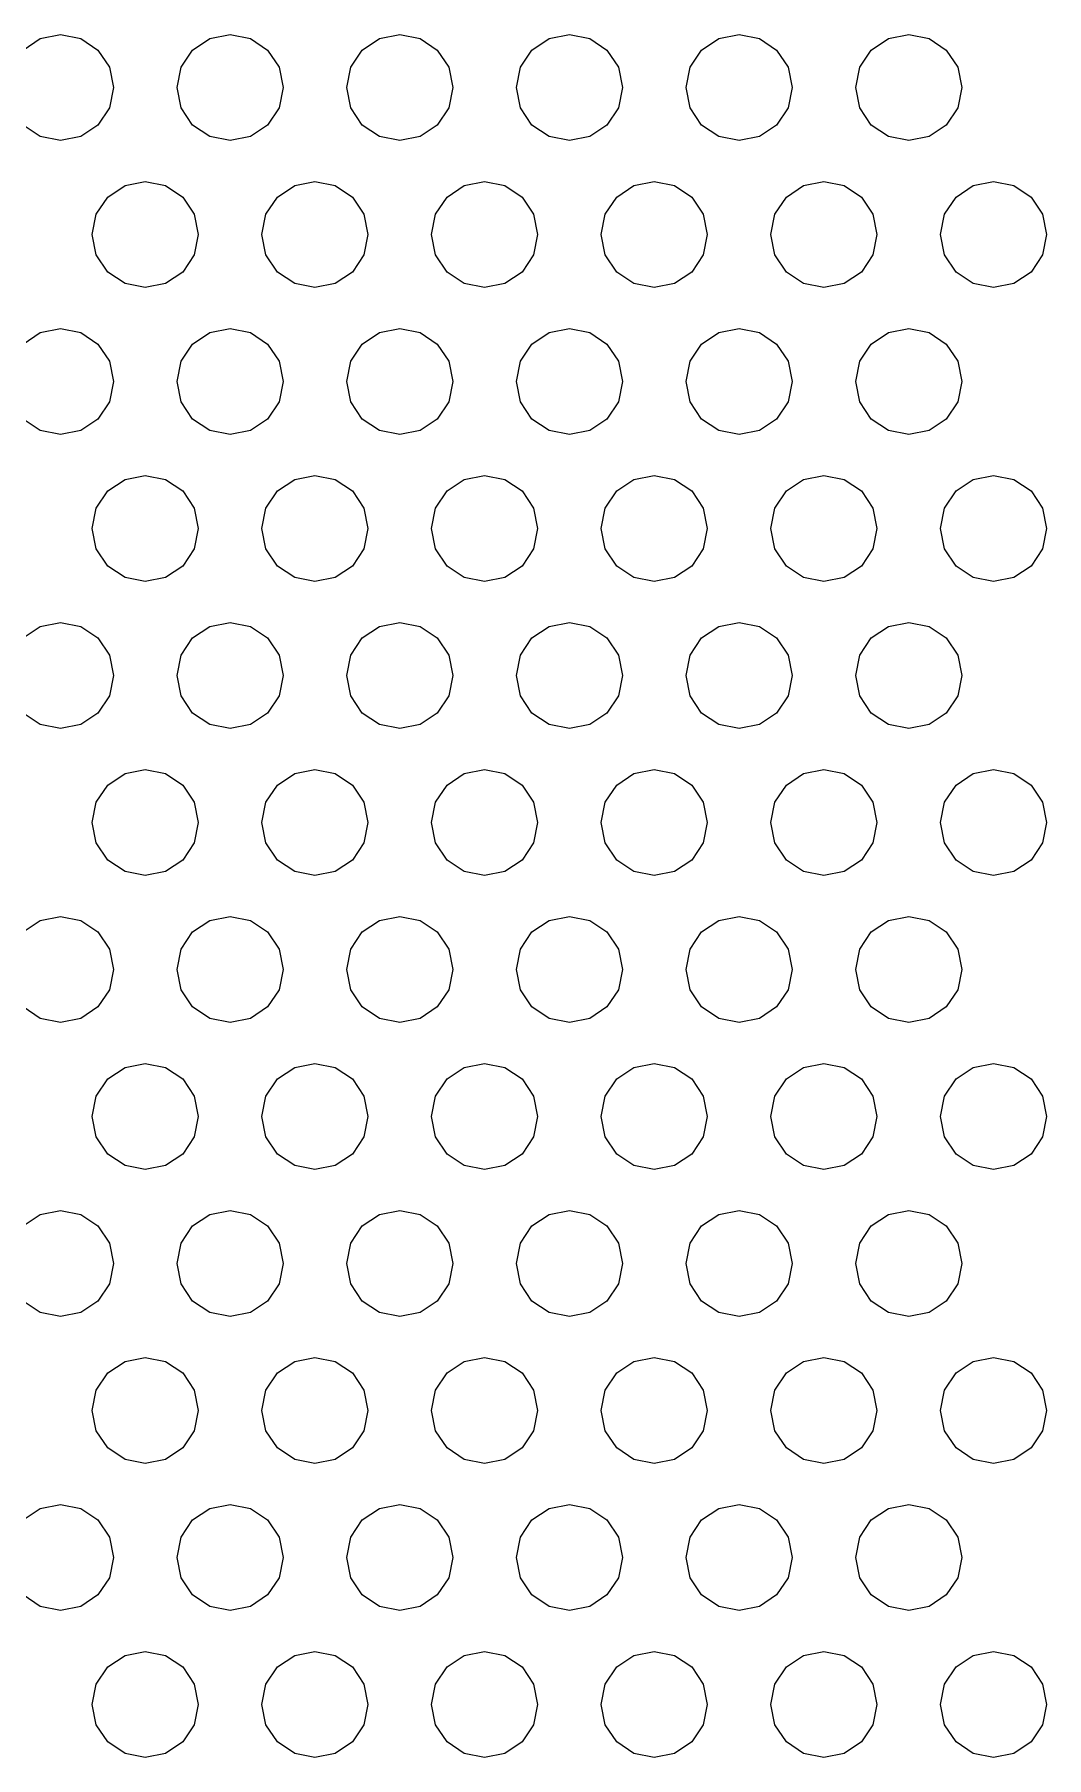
# Model space of a CAD drawing. Header units: metres. Extents: x 0 to 569, y 6 to 314.
# Drawn here: x 145.3 to 193, y 154.3 to 235.5 of the extents above; entities that cross this region are included whole.
import ezdxf

# ---------------------------------------------------------------- set-up
doc = ezdxf.new("R2010")
doc.units = ezdxf.units.M

msp = doc.modelspace()

# ---------------------------------------------------------------- linework, layer by layer
for p, q in [((144.732, 234.757), (145.543, 235.299)), ((145.543, 235.299), (146.5, 235.49)), ((146.5, 235.49), (147.457, 235.299)), ((147.457, 235.299), (148.268, 234.757)), ((148.268, 234.757), (148.81, 233.946)), ((152.19, 233.946), (152.732, 234.757)), ((152.732, 234.757), (153.543, 235.299)), ((153.543, 235.299), (154.5, 235.49)), ((154.5, 235.49), (155.457, 235.299)), ((155.457, 235.299), (156.268, 234.757)), ((156.268, 234.757), (156.81, 233.946)), ((160.19, 233.946), (160.732, 234.757)), ((160.732, 234.757), (161.543, 235.299)), ((161.543, 235.299), (162.5, 235.49)), ((162.5, 235.49), (163.457, 235.299)), ((163.457, 235.299), (164.268, 234.757)), ((164.268, 234.757), (164.81, 233.946)), ((168.19, 233.946), (168.732, 234.757)), ((168.732, 234.757), (169.543, 235.299)), ((169.543, 235.299), (170.5, 235.49)), ((170.5, 235.49), (171.457, 235.299)), ((171.457, 235.299), (172.268, 234.757)), ((172.268, 234.757), (172.81, 233.946)), ((176.19, 233.946), (176.732, 234.757)), ((176.732, 234.757), (177.543, 235.299)), ((177.543, 235.299), (178.5, 235.49)), ((178.5, 235.49), (179.457, 235.299)), ((179.457, 235.299), (180.268, 234.757)), ((180.268, 234.757), (180.81, 233.946)), ((184.19, 233.946), (184.732, 234.757)), ((184.732, 234.757), (185.543, 235.299)), ((185.543, 235.299), (186.5, 235.49)), ((186.5, 235.49), (187.457, 235.299)), ((187.457, 235.299), (188.268, 234.757)), ((188.268, 234.757), (188.81, 233.946)), ((148.81, 233.946), (149, 232.99)), ((152, 232.99), (152.19, 233.946)), ((156.81, 233.946), (157, 232.99)), ((160, 232.99), (160.19, 233.946)), ((164.81, 233.946), (165, 232.99)), ((168, 232.99), (168.19, 233.946)), ((172.81, 233.946), (173, 232.99)), ((176, 232.99), (176.19, 233.946)), ((180.81, 233.946), (181, 232.99)), ((184, 232.99), (184.19, 233.946)), ((188.81, 233.946), (189, 232.99)), ((149, 232.99), (148.81, 232.033)), ((152.19, 232.033), (152, 232.99)), ((157, 232.99), (156.81, 232.033)), ((160.19, 232.033), (160, 232.99)), ((165, 232.99), (164.81, 232.033)), ((168.19, 232.033), (168, 232.99)), ((173, 232.99), (172.81, 232.033)), ((176.19, 232.033), (176, 232.99)), ((181, 232.99), (180.81, 232.033)), ((184.19, 232.033), (184, 232.99)), ((189, 232.99), (188.81, 232.033)), ((148.81, 232.033), (148.268, 231.222)), ((152.732, 231.222), (152.19, 232.033)), ((156.81, 232.033), (156.268, 231.222)), ((160.732, 231.222), (160.19, 232.033)), ((164.81, 232.033), (164.268, 231.222)), ((168.732, 231.222), (168.19, 232.033)), ((172.81, 232.033), (172.268, 231.222)), ((176.732, 231.222), (176.19, 232.033)), ((180.81, 232.033), (180.268, 231.222)), ((184.732, 231.222), (184.19, 232.033)), ((188.81, 232.033), (188.268, 231.222)), ((145.543, 230.68), (144.732, 231.222)), ((146.5, 230.49), (145.543, 230.68)), ((147.457, 230.68), (146.5, 230.49)), ((148.268, 231.222), (147.457, 230.68)), ((153.543, 230.68), (152.732, 231.222)), ((154.5, 230.49), (153.543, 230.68)), ((155.457, 230.68), (154.5, 230.49)), ((156.268, 231.222), (155.457, 230.68)), ((161.543, 230.68), (160.732, 231.222)), ((162.5, 230.49), (161.543, 230.68)), ((163.457, 230.68), (162.5, 230.49)), ((164.268, 231.222), (163.457, 230.68)), ((169.543, 230.68), (168.732, 231.222)), ((170.5, 230.49), (169.543, 230.68)), ((171.457, 230.68), (170.5, 230.49)), ((172.268, 231.222), (171.457, 230.68)), ((177.543, 230.68), (176.732, 231.222)), ((178.5, 230.49), (177.543, 230.68)), ((179.457, 230.68), (178.5, 230.49)), ((180.268, 231.222), (179.457, 230.68)), ((185.543, 230.68), (184.732, 231.222)), ((186.5, 230.49), (185.543, 230.68)), ((187.457, 230.68), (186.5, 230.49)), ((188.268, 231.222), (187.457, 230.68)), ((148.732, 227.829), (149.543, 228.371)), ((149.543, 228.371), (150.5, 228.561)), ((150.5, 228.561), (151.457, 228.371)), ((151.457, 228.371), (152.268, 227.829)), ((156.732, 227.829), (157.543, 228.371)), ((157.543, 228.371), (158.5, 228.561)), ((158.5, 228.561), (159.457, 228.371)), ((159.457, 228.371), (160.268, 227.829)), ((164.732, 227.829), (165.543, 228.371)), ((165.543, 228.371), (166.5, 228.561)), ((166.5, 228.561), (167.457, 228.371)), ((167.457, 228.371), (168.268, 227.829)), ((172.732, 227.829), (173.543, 228.371)), ((173.543, 228.371), (174.5, 228.561)), ((174.5, 228.561), (175.457, 228.371)), ((175.457, 228.371), (176.268, 227.829)), ((180.732, 227.829), (181.543, 228.371)), ((181.543, 228.371), (182.5, 228.561)), ((182.5, 228.561), (183.457, 228.371)), ((183.457, 228.371), (184.268, 227.829)), ((188.732, 227.829), (189.543, 228.371)), ((189.543, 228.371), (190.5, 228.561)), ((190.5, 228.561), (191.457, 228.371)), ((191.457, 228.371), (192.268, 227.829)), ((148.19, 227.018), (148.732, 227.829)), ((152.268, 227.829), (152.81, 227.018)), ((156.19, 227.018), (156.732, 227.829)), ((160.268, 227.829), (160.81, 227.018)), ((164.19, 227.018), (164.732, 227.829)), ((168.268, 227.829), (168.81, 227.018)), ((172.19, 227.018), (172.732, 227.829)), ((176.268, 227.829), (176.81, 227.018)), ((180.19, 227.018), (180.732, 227.829)), ((184.268, 227.829), (184.81, 227.018)), ((188.19, 227.018), (188.732, 227.829)), ((192.268, 227.829), (192.81, 227.018)), ((148, 226.061), (148.19, 227.018)), ((152.81, 227.018), (153, 226.061)), ((156, 226.061), (156.19, 227.018)), ((160.81, 227.018), (161, 226.061)), ((164, 226.061), (164.19, 227.018)), ((168.81, 227.018), (169, 226.061)), ((172, 226.061), (172.19, 227.018)), ((176.81, 227.018), (177, 226.061)), ((180, 226.061), (180.19, 227.018)), ((184.81, 227.018), (185, 226.061)), ((188, 226.061), (188.19, 227.018)), ((192.81, 227.018), (193, 226.061)), ((148.19, 225.105), (148, 226.061)), ((153, 226.061), (152.81, 225.105)), ((156.19, 225.105), (156, 226.061)), ((161, 226.061), (160.81, 225.105)), ((164.19, 225.105), (164, 226.061)), ((169, 226.061), (168.81, 225.105)), ((172.19, 225.105), (172, 226.061)), ((177, 226.061), (176.81, 225.105)), ((180.19, 225.105), (180, 226.061)), ((185, 226.061), (184.81, 225.105)), ((188.19, 225.105), (188, 226.061)), ((193, 226.061), (192.81, 225.105)), ((148.732, 224.294), (148.19, 225.105)), ((152.81, 225.105), (152.268, 224.294)), ((156.732, 224.294), (156.19, 225.105)), ((160.81, 225.105), (160.268, 224.294)), ((164.732, 224.294), (164.19, 225.105)), ((168.81, 225.105), (168.268, 224.294)), ((172.732, 224.294), (172.19, 225.105)), ((176.81, 225.105), (176.268, 224.294)), ((180.732, 224.294), (180.19, 225.105)), ((184.81, 225.105), (184.268, 224.294)), ((188.732, 224.294), (188.19, 225.105)), ((192.81, 225.105), (192.268, 224.294)), ((149.543, 223.752), (148.732, 224.294)), ((152.268, 224.294), (151.457, 223.752)), ((157.543, 223.752), (156.732, 224.294)), ((160.268, 224.294), (159.457, 223.752)), ((165.543, 223.752), (164.732, 224.294)), ((168.268, 224.294), (167.457, 223.752)), ((173.543, 223.752), (172.732, 224.294)), ((176.268, 224.294), (175.457, 223.752)), ((181.543, 223.752), (180.732, 224.294)), ((184.268, 224.294), (183.457, 223.752)), ((189.543, 223.752), (188.732, 224.294)), ((192.268, 224.294), (191.457, 223.752)), ((150.5, 223.561), (149.543, 223.752)), ((151.457, 223.752), (150.5, 223.561)), ((158.5, 223.561), (157.543, 223.752)), ((159.457, 223.752), (158.5, 223.561)), ((166.5, 223.561), (165.543, 223.752)), ((167.457, 223.752), (166.5, 223.561)), ((174.5, 223.561), (173.543, 223.752)), ((175.457, 223.752), (174.5, 223.561)), ((182.5, 223.561), (181.543, 223.752)), ((183.457, 223.752), (182.5, 223.561)), ((190.5, 223.561), (189.543, 223.752)), ((191.457, 223.752), (190.5, 223.561)), ((144.732, 220.901), (145.543, 221.443)), ((145.543, 221.443), (146.5, 221.633)), ((146.5, 221.633), (147.457, 221.443)), ((147.457, 221.443), (148.268, 220.901)), ((148.268, 220.901), (148.81, 220.09)), ((152.19, 220.09), (152.732, 220.901)), ((152.732, 220.901), (153.543, 221.443)), ((153.543, 221.443), (154.5, 221.633)), ((154.5, 221.633), (155.457, 221.443)), ((155.457, 221.443), (156.268, 220.901)), ((156.268, 220.901), (156.81, 220.09)), ((160.19, 220.09), (160.732, 220.901)), ((160.732, 220.901), (161.543, 221.443)), ((161.543, 221.443), (162.5, 221.633)), ((162.5, 221.633), (163.457, 221.443)), ((163.457, 221.443), (164.268, 220.901)), ((164.268, 220.901), (164.81, 220.09)), ((168.19, 220.09), (168.732, 220.901)), ((168.732, 220.901), (169.543, 221.443)), ((169.543, 221.443), (170.5, 221.633)), ((170.5, 221.633), (171.457, 221.443)), ((171.457, 221.443), (172.268, 220.901)), ((172.268, 220.901), (172.81, 220.09)), ((176.19, 220.09), (176.732, 220.901)), ((176.732, 220.901), (177.543, 221.443)), ((177.543, 221.443), (178.5, 221.633)), ((178.5, 221.633), (179.457, 221.443)), ((179.457, 221.443), (180.268, 220.901)), ((180.268, 220.901), (180.81, 220.09)), ((184.19, 220.09), (184.732, 220.901)), ((184.732, 220.901), (185.543, 221.443)), ((185.543, 221.443), (186.5, 221.633)), ((186.5, 221.633), (187.457, 221.443)), ((187.457, 221.443), (188.268, 220.901)), ((188.268, 220.901), (188.81, 220.09)), ((148.81, 220.09), (149, 219.133)), ((152, 219.133), (152.19, 220.09)), ((156.81, 220.09), (157, 219.133)), ((160, 219.133), (160.19, 220.09)), ((164.81, 220.09), (165, 219.133)), ((168, 219.133), (168.19, 220.09)), ((172.81, 220.09), (173, 219.133)), ((176, 219.133), (176.19, 220.09)), ((180.81, 220.09), (181, 219.133)), ((184, 219.133), (184.19, 220.09)), ((188.81, 220.09), (189, 219.133)), ((149, 219.133), (148.81, 218.177)), ((152.19, 218.177), (152, 219.133)), ((157, 219.133), (156.81, 218.177)), ((160.19, 218.177), (160, 219.133)), ((165, 219.133), (164.81, 218.177)), ((168.19, 218.177), (168, 219.133)), ((173, 219.133), (172.81, 218.177)), ((176.19, 218.177), (176, 219.133)), ((181, 219.133), (180.81, 218.177)), ((184.19, 218.177), (184, 219.133)), ((189, 219.133), (188.81, 218.177)), ((148.81, 218.177), (148.268, 217.366)), ((152.732, 217.366), (152.19, 218.177)), ((156.81, 218.177), (156.268, 217.366)), ((160.732, 217.366), (160.19, 218.177)), ((164.81, 218.177), (164.268, 217.366)), ((168.732, 217.366), (168.19, 218.177)), ((172.81, 218.177), (172.268, 217.366)), ((176.732, 217.366), (176.19, 218.177)), ((180.81, 218.177), (180.268, 217.366)), ((184.732, 217.366), (184.19, 218.177)), ((188.81, 218.177), (188.268, 217.366)), ((145.543, 216.824), (144.732, 217.366)), ((148.268, 217.366), (147.457, 216.824)), ((153.543, 216.824), (152.732, 217.366)), ((156.268, 217.366), (155.457, 216.824)), ((161.543, 216.824), (160.732, 217.366)), ((164.268, 217.366), (163.457, 216.824)), ((169.543, 216.824), (168.732, 217.366)), ((172.268, 217.366), (171.457, 216.824)), ((177.543, 216.824), (176.732, 217.366)), ((180.268, 217.366), (179.457, 216.824)), ((185.543, 216.824), (184.732, 217.366)), ((188.268, 217.366), (187.457, 216.824)), ((146.5, 216.633), (145.543, 216.824)), ((147.457, 216.824), (146.5, 216.633)), ((154.5, 216.633), (153.543, 216.824)), ((155.457, 216.824), (154.5, 216.633)), ((162.5, 216.633), (161.543, 216.824)), ((163.457, 216.824), (162.5, 216.633)), ((170.5, 216.633), (169.543, 216.824)), ((171.457, 216.824), (170.5, 216.633)), ((178.5, 216.633), (177.543, 216.824)), ((179.457, 216.824), (178.5, 216.633)), ((186.5, 216.633), (185.543, 216.824)), ((187.457, 216.824), (186.5, 216.633)), ((148.732, 213.973), (149.543, 214.515)), ((149.543, 214.515), (150.5, 214.705)), ((150.5, 214.705), (151.457, 214.515)), ((151.457, 214.515), (152.268, 213.973)), ((156.732, 213.973), (157.543, 214.515)), ((157.543, 214.515), (158.5, 214.705)), ((158.5, 214.705), (159.457, 214.515)), ((159.457, 214.515), (160.268, 213.973)), ((164.732, 213.973), (165.543, 214.515)), ((165.543, 214.515), (166.5, 214.705)), ((166.5, 214.705), (167.457, 214.515)), ((167.457, 214.515), (168.268, 213.973)), ((172.732, 213.973), (173.543, 214.515)), ((173.543, 214.515), (174.5, 214.705)), ((174.5, 214.705), (175.457, 214.515)), ((175.457, 214.515), (176.268, 213.973)), ((180.732, 213.973), (181.543, 214.515)), ((181.543, 214.515), (182.5, 214.705)), ((182.5, 214.705), (183.457, 214.515)), ((183.457, 214.515), (184.268, 213.973)), ((188.732, 213.973), (189.543, 214.515)), ((189.543, 214.515), (190.5, 214.705)), ((190.5, 214.705), (191.457, 214.515)), ((191.457, 214.515), (192.268, 213.973)), ((148.19, 213.162), (148.732, 213.973)), ((152.268, 213.973), (152.81, 213.162)), ((156.19, 213.162), (156.732, 213.973)), ((160.268, 213.973), (160.81, 213.162)), ((164.19, 213.162), (164.732, 213.973)), ((168.268, 213.973), (168.81, 213.162)), ((172.19, 213.162), (172.732, 213.973)), ((176.268, 213.973), (176.81, 213.162)), ((180.19, 213.162), (180.732, 213.973)), ((184.268, 213.973), (184.81, 213.162)), ((188.19, 213.162), (188.732, 213.973)), ((192.268, 213.973), (192.81, 213.162)), ((148, 212.205), (148.19, 213.162)), ((152.81, 213.162), (153, 212.205)), ((156, 212.205), (156.19, 213.162)), ((160.81, 213.162), (161, 212.205)), ((164, 212.205), (164.19, 213.162)), ((168.81, 213.162), (169, 212.205)), ((172, 212.205), (172.19, 213.162)), ((176.81, 213.162), (177, 212.205)), ((180, 212.205), (180.19, 213.162)), ((184.81, 213.162), (185, 212.205)), ((188, 212.205), (188.19, 213.162)), ((192.81, 213.162), (193, 212.205)), ((148.19, 211.248), (148, 212.205)), ((153, 212.205), (152.81, 211.248)), ((156.19, 211.248), (156, 212.205)), ((161, 212.205), (160.81, 211.248)), ((164.19, 211.248), (164, 212.205)), ((169, 212.205), (168.81, 211.248)), ((172.19, 211.248), (172, 212.205)), ((177, 212.205), (176.81, 211.248)), ((180.19, 211.248), (180, 212.205)), ((185, 212.205), (184.81, 211.248)), ((188.19, 211.248), (188, 212.205)), ((193, 212.205), (192.81, 211.248)), ((148.732, 210.437), (148.19, 211.248)), ((152.81, 211.248), (152.268, 210.437)), ((156.732, 210.437), (156.19, 211.248)), ((160.81, 211.248), (160.268, 210.437)), ((164.732, 210.437), (164.19, 211.248)), ((168.81, 211.248), (168.268, 210.437)), ((172.732, 210.437), (172.19, 211.248)), ((176.81, 211.248), (176.268, 210.437)), ((180.732, 210.437), (180.19, 211.248)), ((184.81, 211.248), (184.268, 210.437)), ((188.732, 210.437), (188.19, 211.248)), ((192.81, 211.248), (192.268, 210.437)), ((149.543, 209.895), (148.732, 210.437)), ((152.268, 210.437), (151.457, 209.895)), ((157.543, 209.895), (156.732, 210.437)), ((160.268, 210.437), (159.457, 209.895)), ((165.543, 209.895), (164.732, 210.437)), ((168.268, 210.437), (167.457, 209.895)), ((173.543, 209.895), (172.732, 210.437)), ((176.268, 210.437), (175.457, 209.895)), ((181.543, 209.895), (180.732, 210.437)), ((184.268, 210.437), (183.457, 209.895)), ((189.543, 209.895), (188.732, 210.437)), ((192.268, 210.437), (191.457, 209.895)), ((150.5, 209.705), (149.543, 209.895)), ((151.457, 209.895), (150.5, 209.705)), ((158.5, 209.705), (157.543, 209.895)), ((159.457, 209.895), (158.5, 209.705)), ((166.5, 209.705), (165.543, 209.895)), ((167.457, 209.895), (166.5, 209.705)), ((174.5, 209.705), (173.543, 209.895)), ((175.457, 209.895), (174.5, 209.705)), ((182.5, 209.705), (181.543, 209.895)), ((183.457, 209.895), (182.5, 209.705)), ((190.5, 209.705), (189.543, 209.895)), ((191.457, 209.895), (190.5, 209.705)), ((144.732, 207.045), (145.543, 207.587)), ((145.543, 207.587), (146.5, 207.777)), ((146.5, 207.777), (147.457, 207.587)), ((147.457, 207.587), (148.268, 207.045)), ((152.732, 207.045), (153.543, 207.587)), ((153.543, 207.587), (154.5, 207.777)), ((154.5, 207.777), (155.457, 207.587)), ((155.457, 207.587), (156.268, 207.045)), ((160.732, 207.045), (161.543, 207.587)), ((161.543, 207.587), (162.5, 207.777)), ((162.5, 207.777), (163.457, 207.587)), ((163.457, 207.587), (164.268, 207.045)), ((168.732, 207.045), (169.543, 207.587)), ((169.543, 207.587), (170.5, 207.777)), ((170.5, 207.777), (171.457, 207.587)), ((171.457, 207.587), (172.268, 207.045)), ((176.732, 207.045), (177.543, 207.587)), ((177.543, 207.587), (178.5, 207.777)), ((178.5, 207.777), (179.457, 207.587)), ((179.457, 207.587), (180.268, 207.045)), ((184.732, 207.045), (185.543, 207.587)), ((185.543, 207.587), (186.5, 207.777)), ((186.5, 207.777), (187.457, 207.587)), ((187.457, 207.587), (188.268, 207.045)), ((148.268, 207.045), (148.81, 206.234)), ((152.19, 206.234), (152.732, 207.045)), ((156.268, 207.045), (156.81, 206.234)), ((160.19, 206.234), (160.732, 207.045)), ((164.268, 207.045), (164.81, 206.234)), ((168.19, 206.234), (168.732, 207.045)), ((172.268, 207.045), (172.81, 206.234)), ((176.19, 206.234), (176.732, 207.045)), ((180.268, 207.045), (180.81, 206.234)), ((184.19, 206.234), (184.732, 207.045)), ((188.268, 207.045), (188.81, 206.234)), ((148.81, 206.234), (149, 205.277)), ((152, 205.277), (152.19, 206.234)), ((156.81, 206.234), (157, 205.277)), ((160, 205.277), (160.19, 206.234)), ((164.81, 206.234), (165, 205.277)), ((168, 205.277), (168.19, 206.234)), ((172.81, 206.234), (173, 205.277)), ((176, 205.277), (176.19, 206.234)), ((180.81, 206.234), (181, 205.277)), ((184, 205.277), (184.19, 206.234)), ((188.81, 206.234), (189, 205.277)), ((149, 205.277), (148.81, 204.32)), ((152.19, 204.32), (152, 205.277)), ((157, 205.277), (156.81, 204.32)), ((160.19, 204.32), (160, 205.277)), ((165, 205.277), (164.81, 204.32)), ((168.19, 204.32), (168, 205.277)), ((173, 205.277), (172.81, 204.32)), ((176.19, 204.32), (176, 205.277)), ((181, 205.277), (180.81, 204.32)), ((184.19, 204.32), (184, 205.277)), ((189, 205.277), (188.81, 204.32)), ((148.81, 204.32), (148.268, 203.509)), ((152.732, 203.509), (152.19, 204.32)), ((156.81, 204.32), (156.268, 203.509)), ((160.732, 203.509), (160.19, 204.32)), ((164.81, 204.32), (164.268, 203.509)), ((168.732, 203.509), (168.19, 204.32)), ((172.81, 204.32), (172.268, 203.509)), ((176.732, 203.509), (176.19, 204.32)), ((180.81, 204.32), (180.268, 203.509)), ((184.732, 203.509), (184.19, 204.32)), ((188.81, 204.32), (188.268, 203.509)), ((145.543, 202.967), (144.732, 203.509)), ((148.268, 203.509), (147.457, 202.967)), ((153.543, 202.967), (152.732, 203.509)), ((156.268, 203.509), (155.457, 202.967)), ((161.543, 202.967), (160.732, 203.509)), ((164.268, 203.509), (163.457, 202.967)), ((169.543, 202.967), (168.732, 203.509)), ((172.268, 203.509), (171.457, 202.967)), ((177.543, 202.967), (176.732, 203.509)), ((180.268, 203.509), (179.457, 202.967)), ((185.543, 202.967), (184.732, 203.509)), ((188.268, 203.509), (187.457, 202.967)), ((146.5, 202.777), (145.543, 202.967)), ((147.457, 202.967), (146.5, 202.777)), ((154.5, 202.777), (153.543, 202.967)), ((155.457, 202.967), (154.5, 202.777)), ((162.5, 202.777), (161.543, 202.967)), ((163.457, 202.967), (162.5, 202.777)), ((170.5, 202.777), (169.543, 202.967)), ((171.457, 202.967), (170.5, 202.777)), ((178.5, 202.777), (177.543, 202.967)), ((179.457, 202.967), (178.5, 202.777)), ((186.5, 202.777), (185.543, 202.967)), ((187.457, 202.967), (186.5, 202.777)), ((148.732, 200.116), (149.543, 200.658)), ((149.543, 200.658), (150.5, 200.849)), ((150.5, 200.849), (151.457, 200.658)), ((151.457, 200.658), (152.268, 200.116)), ((156.732, 200.116), (157.543, 200.658)), ((157.543, 200.658), (158.5, 200.849)), ((158.5, 200.849), (159.457, 200.658)), ((159.457, 200.658), (160.268, 200.116)), ((164.732, 200.116), (165.543, 200.658)), ((165.543, 200.658), (166.5, 200.849)), ((166.5, 200.849), (167.457, 200.658)), ((167.457, 200.658), (168.268, 200.116)), ((172.732, 200.116), (173.543, 200.658)), ((173.543, 200.658), (174.5, 200.849)), ((174.5, 200.849), (175.457, 200.658)), ((175.457, 200.658), (176.268, 200.116)), ((180.732, 200.116), (181.543, 200.658)), ((181.543, 200.658), (182.5, 200.849)), ((182.5, 200.849), (183.457, 200.658)), ((183.457, 200.658), (184.268, 200.116)), ((188.732, 200.116), (189.543, 200.658)), ((189.543, 200.658), (190.5, 200.849)), ((190.5, 200.849), (191.457, 200.658)), ((191.457, 200.658), (192.268, 200.116)), ((148.19, 199.305), (148.732, 200.116)), ((152.268, 200.116), (152.81, 199.305)), ((156.19, 199.305), (156.732, 200.116)), ((160.268, 200.116), (160.81, 199.305)), ((164.19, 199.305), (164.732, 200.116)), ((168.268, 200.116), (168.81, 199.305)), ((172.19, 199.305), (172.732, 200.116)), ((176.268, 200.116), (176.81, 199.305)), ((180.19, 199.305), (180.732, 200.116)), ((184.268, 200.116), (184.81, 199.305)), ((188.19, 199.305), (188.732, 200.116)), ((192.268, 200.116), (192.81, 199.305)), ((148, 198.349), (148.19, 199.305)), ((152.81, 199.305), (153, 198.349)), ((156, 198.349), (156.19, 199.305)), ((160.81, 199.305), (161, 198.349)), ((164, 198.349), (164.19, 199.305)), ((168.81, 199.305), (169, 198.349)), ((172, 198.349), (172.19, 199.305)), ((176.81, 199.305), (177, 198.349)), ((180, 198.349), (180.19, 199.305)), ((184.81, 199.305), (185, 198.349)), ((188, 198.349), (188.19, 199.305)), ((192.81, 199.305), (193, 198.349)), ((148.19, 197.392), (148, 198.349)), ((153, 198.349), (152.81, 197.392)), ((156.19, 197.392), (156, 198.349)), ((161, 198.349), (160.81, 197.392)), ((164.19, 197.392), (164, 198.349)), ((169, 198.349), (168.81, 197.392)), ((172.19, 197.392), (172, 198.349)), ((177, 198.349), (176.81, 197.392)), ((180.19, 197.392), (180, 198.349)), ((185, 198.349), (184.81, 197.392)), ((188.19, 197.392), (188, 198.349)), ((193, 198.349), (192.81, 197.392)), ((148.732, 196.581), (148.19, 197.392)), ((152.81, 197.392), (152.268, 196.581)), ((156.732, 196.581), (156.19, 197.392)), ((160.81, 197.392), (160.268, 196.581)), ((164.732, 196.581), (164.19, 197.392)), ((168.81, 197.392), (168.268, 196.581)), ((172.732, 196.581), (172.19, 197.392)), ((176.81, 197.392), (176.268, 196.581)), ((180.732, 196.581), (180.19, 197.392)), ((184.81, 197.392), (184.268, 196.581)), ((188.732, 196.581), (188.19, 197.392)), ((192.81, 197.392), (192.268, 196.581)), ((149.543, 196.039), (148.732, 196.581)), ((152.268, 196.581), (151.457, 196.039)), ((157.543, 196.039), (156.732, 196.581)), ((160.268, 196.581), (159.457, 196.039)), ((165.543, 196.039), (164.732, 196.581)), ((168.268, 196.581), (167.457, 196.039)), ((173.543, 196.039), (172.732, 196.581)), ((176.268, 196.581), (175.457, 196.039)), ((181.543, 196.039), (180.732, 196.581)), ((184.268, 196.581), (183.457, 196.039)), ((189.543, 196.039), (188.732, 196.581)), ((192.268, 196.581), (191.457, 196.039)), ((150.5, 195.849), (149.543, 196.039)), ((151.457, 196.039), (150.5, 195.849)), ((158.5, 195.849), (157.543, 196.039)), ((159.457, 196.039), (158.5, 195.849)), ((166.5, 195.849), (165.543, 196.039)), ((167.457, 196.039), (166.5, 195.849)), ((174.5, 195.849), (173.543, 196.039)), ((175.457, 196.039), (174.5, 195.849)), ((182.5, 195.849), (181.543, 196.039)), ((183.457, 196.039), (182.5, 195.849)), ((190.5, 195.849), (189.543, 196.039)), ((191.457, 196.039), (190.5, 195.849)), ((144.732, 193.188), (145.543, 193.73)), ((145.543, 193.73), (146.5, 193.92)), ((146.5, 193.92), (147.457, 193.73)), ((147.457, 193.73), (148.268, 193.188)), ((152.732, 193.188), (153.543, 193.73)), ((153.543, 193.73), (154.5, 193.92)), ((154.5, 193.92), (155.457, 193.73)), ((155.457, 193.73), (156.268, 193.188)), ((160.732, 193.188), (161.543, 193.73)), ((161.543, 193.73), (162.5, 193.92)), ((162.5, 193.92), (163.457, 193.73)), ((163.457, 193.73), (164.268, 193.188)), ((168.732, 193.188), (169.543, 193.73)), ((169.543, 193.73), (170.5, 193.92)), ((170.5, 193.92), (171.457, 193.73)), ((171.457, 193.73), (172.268, 193.188)), ((176.732, 193.188), (177.543, 193.73)), ((177.543, 193.73), (178.5, 193.92)), ((178.5, 193.92), (179.457, 193.73)), ((179.457, 193.73), (180.268, 193.188)), ((184.732, 193.188), (185.543, 193.73)), ((185.543, 193.73), (186.5, 193.92)), ((186.5, 193.92), (187.457, 193.73)), ((187.457, 193.73), (188.268, 193.188)), ((148.268, 193.188), (148.81, 192.377)), ((152.19, 192.377), (152.732, 193.188)), ((156.268, 193.188), (156.81, 192.377)), ((160.19, 192.377), (160.732, 193.188)), ((164.268, 193.188), (164.81, 192.377)), ((168.19, 192.377), (168.732, 193.188)), ((172.268, 193.188), (172.81, 192.377)), ((176.19, 192.377), (176.732, 193.188)), ((180.268, 193.188), (180.81, 192.377)), ((184.19, 192.377), (184.732, 193.188)), ((188.268, 193.188), (188.81, 192.377)), ((148.81, 192.377), (149, 191.42)), ((152, 191.42), (152.19, 192.377)), ((156.81, 192.377), (157, 191.42)), ((160, 191.42), (160.19, 192.377)), ((164.81, 192.377), (165, 191.42)), ((168, 191.42), (168.19, 192.377)), ((172.81, 192.377), (173, 191.42)), ((176, 191.42), (176.19, 192.377)), ((180.81, 192.377), (181, 191.42)), ((184, 191.42), (184.19, 192.377)), ((188.81, 192.377), (189, 191.42)), ((149, 191.42), (148.81, 190.464)), ((152.19, 190.464), (152, 191.42)), ((157, 191.42), (156.81, 190.464)), ((160.19, 190.464), (160, 191.42)), ((165, 191.42), (164.81, 190.464)), ((168.19, 190.464), (168, 191.42)), ((173, 191.42), (172.81, 190.464)), ((176.19, 190.464), (176, 191.42)), ((181, 191.42), (180.81, 190.464)), ((184.19, 190.464), (184, 191.42)), ((189, 191.42), (188.81, 190.464)), ((148.81, 190.464), (148.268, 189.653)), ((152.732, 189.653), (152.19, 190.464)), ((156.81, 190.464), (156.268, 189.653)), ((160.732, 189.653), (160.19, 190.464)), ((164.81, 190.464), (164.268, 189.653)), ((168.732, 189.653), (168.19, 190.464)), ((172.81, 190.464), (172.268, 189.653)), ((176.732, 189.653), (176.19, 190.464)), ((180.81, 190.464), (180.268, 189.653)), ((184.732, 189.653), (184.19, 190.464)), ((188.81, 190.464), (188.268, 189.653)), ((145.543, 189.111), (144.732, 189.653)), ((148.268, 189.653), (147.457, 189.111)), ((153.543, 189.111), (152.732, 189.653)), ((156.268, 189.653), (155.457, 189.111)), ((161.543, 189.111), (160.732, 189.653)), ((164.268, 189.653), (163.457, 189.111)), ((169.543, 189.111), (168.732, 189.653)), ((172.268, 189.653), (171.457, 189.111)), ((177.543, 189.111), (176.732, 189.653)), ((180.268, 189.653), (179.457, 189.111)), ((185.543, 189.111), (184.732, 189.653)), ((188.268, 189.653), (187.457, 189.111)), ((146.5, 188.92), (145.543, 189.111)), ((147.457, 189.111), (146.5, 188.92)), ((154.5, 188.92), (153.543, 189.111)), ((155.457, 189.111), (154.5, 188.92)), ((162.5, 188.92), (161.543, 189.111)), ((163.457, 189.111), (162.5, 188.92)), ((170.5, 188.92), (169.543, 189.111)), ((171.457, 189.111), (170.5, 188.92)), ((178.5, 188.92), (177.543, 189.111)), ((179.457, 189.111), (178.5, 188.92)), ((186.5, 188.92), (185.543, 189.111)), ((187.457, 189.111), (186.5, 188.92)), ((148.732, 186.26), (149.543, 186.802)), ((149.543, 186.802), (150.5, 186.992)), ((150.5, 186.992), (151.457, 186.802)), ((151.457, 186.802), (152.268, 186.26)), ((156.732, 186.26), (157.543, 186.802)), ((157.543, 186.802), (158.5, 186.992)), ((158.5, 186.992), (159.457, 186.802)), ((159.457, 186.802), (160.268, 186.26)), ((164.732, 186.26), (165.543, 186.802)), ((165.543, 186.802), (166.5, 186.992)), ((166.5, 186.992), (167.457, 186.802)), ((167.457, 186.802), (168.268, 186.26)), ((172.732, 186.26), (173.543, 186.802)), ((173.543, 186.802), (174.5, 186.992)), ((174.5, 186.992), (175.457, 186.802)), ((175.457, 186.802), (176.268, 186.26)), ((180.732, 186.26), (181.543, 186.802)), ((181.543, 186.802), (182.5, 186.992)), ((182.5, 186.992), (183.457, 186.802)), ((183.457, 186.802), (184.268, 186.26)), ((188.732, 186.26), (189.543, 186.802)), ((189.543, 186.802), (190.5, 186.992)), ((190.5, 186.992), (191.457, 186.802)), ((191.457, 186.802), (192.268, 186.26)), ((148.19, 185.449), (148.732, 186.26)), ((152.268, 186.26), (152.81, 185.449)), ((156.19, 185.449), (156.732, 186.26)), ((160.268, 186.26), (160.81, 185.449)), ((164.19, 185.449), (164.732, 186.26)), ((168.268, 186.26), (168.81, 185.449)), ((172.19, 185.449), (172.732, 186.26)), ((176.268, 186.26), (176.81, 185.449)), ((180.19, 185.449), (180.732, 186.26)), ((184.268, 186.26), (184.81, 185.449)), ((188.19, 185.449), (188.732, 186.26)), ((192.268, 186.26), (192.81, 185.449)), ((148, 184.492), (148.19, 185.449)), ((152.81, 185.449), (153, 184.492)), ((156, 184.492), (156.19, 185.449)), ((160.81, 185.449), (161, 184.492)), ((164, 184.492), (164.19, 185.449)), ((168.81, 185.449), (169, 184.492)), ((172, 184.492), (172.19, 185.449)), ((176.81, 185.449), (177, 184.492)), ((180, 184.492), (180.19, 185.449)), ((184.81, 185.449), (185, 184.492)), ((188, 184.492), (188.19, 185.449)), ((192.81, 185.449), (193, 184.492)), ((148.19, 183.536), (148, 184.492)), ((153, 184.492), (152.81, 183.536)), ((156.19, 183.536), (156, 184.492)), ((161, 184.492), (160.81, 183.536)), ((164.19, 183.536), (164, 184.492)), ((169, 184.492), (168.81, 183.536)), ((172.19, 183.536), (172, 184.492)), ((177, 184.492), (176.81, 183.536)), ((180.19, 183.536), (180, 184.492)), ((185, 184.492), (184.81, 183.536)), ((188.19, 183.536), (188, 184.492)), ((193, 184.492), (192.81, 183.536)), ((148.732, 182.724), (148.19, 183.536)), ((152.81, 183.536), (152.268, 182.724)), ((156.732, 182.724), (156.19, 183.536)), ((160.81, 183.536), (160.268, 182.724)), ((164.732, 182.724), (164.19, 183.536)), ((168.81, 183.536), (168.268, 182.724)), ((172.732, 182.724), (172.19, 183.536)), ((176.81, 183.536), (176.268, 182.724)), ((180.732, 182.724), (180.19, 183.536)), ((184.81, 183.536), (184.268, 182.724)), ((188.732, 182.724), (188.19, 183.536)), ((192.81, 183.536), (192.268, 182.724)), ((149.543, 182.183), (148.732, 182.724)), ((150.5, 181.992), (149.543, 182.183)), ((151.457, 182.183), (150.5, 181.992)), ((152.268, 182.724), (151.457, 182.183)), ((157.543, 182.183), (156.732, 182.724)), ((158.5, 181.992), (157.543, 182.183)), ((159.457, 182.183), (158.5, 181.992)), ((160.268, 182.724), (159.457, 182.183)), ((165.543, 182.183), (164.732, 182.724)), ((166.5, 181.992), (165.543, 182.183)), ((167.457, 182.183), (166.5, 181.992)), ((168.268, 182.724), (167.457, 182.183)), ((173.543, 182.183), (172.732, 182.724)), ((174.5, 181.992), (173.543, 182.183)), ((175.457, 182.183), (174.5, 181.992)), ((176.268, 182.724), (175.457, 182.183)), ((181.543, 182.183), (180.732, 182.724)), ((182.5, 181.992), (181.543, 182.183)), ((183.457, 182.183), (182.5, 181.992)), ((184.268, 182.724), (183.457, 182.183)), ((189.543, 182.183), (188.732, 182.724)), ((190.5, 181.992), (189.543, 182.183)), ((191.457, 182.183), (190.5, 181.992)), ((192.268, 182.724), (191.457, 182.183)), ((144.732, 179.332), (145.543, 179.874)), ((145.543, 179.874), (146.5, 180.064)), ((146.5, 180.064), (147.457, 179.874)), ((147.457, 179.874), (148.268, 179.332)), ((152.732, 179.332), (153.543, 179.874)), ((153.543, 179.874), (154.5, 180.064)), ((154.5, 180.064), (155.457, 179.874)), ((155.457, 179.874), (156.268, 179.332)), ((160.732, 179.332), (161.543, 179.874)), ((161.543, 179.874), (162.5, 180.064)), ((162.5, 180.064), (163.457, 179.874)), ((163.457, 179.874), (164.268, 179.332)), ((168.732, 179.332), (169.543, 179.874)), ((169.543, 179.874), (170.5, 180.064)), ((170.5, 180.064), (171.457, 179.874)), ((171.457, 179.874), (172.268, 179.332)), ((176.732, 179.332), (177.543, 179.874)), ((177.543, 179.874), (178.5, 180.064)), ((178.5, 180.064), (179.457, 179.874)), ((179.457, 179.874), (180.268, 179.332)), ((184.732, 179.332), (185.543, 179.874)), ((185.543, 179.874), (186.5, 180.064)), ((186.5, 180.064), (187.457, 179.874)), ((187.457, 179.874), (188.268, 179.332)), ((148.268, 179.332), (148.81, 178.521)), ((152.19, 178.521), (152.732, 179.332)), ((156.268, 179.332), (156.81, 178.521)), ((160.19, 178.521), (160.732, 179.332)), ((164.268, 179.332), (164.81, 178.521)), ((168.19, 178.521), (168.732, 179.332)), ((172.268, 179.332), (172.81, 178.521)), ((176.19, 178.521), (176.732, 179.332)), ((180.268, 179.332), (180.81, 178.521)), ((184.19, 178.521), (184.732, 179.332)), ((188.268, 179.332), (188.81, 178.521)), ((148.81, 178.521), (149, 177.564)), ((152, 177.564), (152.19, 178.521)), ((156.81, 178.521), (157, 177.564)), ((160, 177.564), (160.19, 178.521)), ((164.81, 178.521), (165, 177.564)), ((168, 177.564), (168.19, 178.521)), ((172.81, 178.521), (173, 177.564)), ((176, 177.564), (176.19, 178.521)), ((180.81, 178.521), (181, 177.564)), ((184, 177.564), (184.19, 178.521)), ((188.81, 178.521), (189, 177.564)), ((149, 177.564), (148.81, 176.607)), ((152.19, 176.607), (152, 177.564)), ((157, 177.564), (156.81, 176.607)), ((160.19, 176.607), (160, 177.564)), ((165, 177.564), (164.81, 176.607)), ((168.19, 176.607), (168, 177.564)), ((173, 177.564), (172.81, 176.607)), ((176.19, 176.607), (176, 177.564)), ((181, 177.564), (180.81, 176.607)), ((184.19, 176.607), (184, 177.564)), ((189, 177.564), (188.81, 176.607)), ((148.81, 176.607), (148.268, 175.796)), ((152.732, 175.796), (152.19, 176.607)), ((156.81, 176.607), (156.268, 175.796)), ((160.732, 175.796), (160.19, 176.607)), ((164.81, 176.607), (164.268, 175.796)), ((168.732, 175.796), (168.19, 176.607)), ((172.81, 176.607), (172.268, 175.796)), ((176.732, 175.796), (176.19, 176.607)), ((180.81, 176.607), (180.268, 175.796)), ((184.732, 175.796), (184.19, 176.607)), ((188.81, 176.607), (188.268, 175.796)), ((145.543, 175.254), (144.732, 175.796)), ((148.268, 175.796), (147.457, 175.254)), ((153.543, 175.254), (152.732, 175.796)), ((156.268, 175.796), (155.457, 175.254)), ((161.543, 175.254), (160.732, 175.796)), ((164.268, 175.796), (163.457, 175.254)), ((169.543, 175.254), (168.732, 175.796)), ((172.268, 175.796), (171.457, 175.254)), ((177.543, 175.254), (176.732, 175.796)), ((180.268, 175.796), (179.457, 175.254)), ((185.543, 175.254), (184.732, 175.796)), ((188.268, 175.796), (187.457, 175.254)), ((146.5, 175.064), (145.543, 175.254)), ((147.457, 175.254), (146.5, 175.064)), ((154.5, 175.064), (153.543, 175.254)), ((155.457, 175.254), (154.5, 175.064)), ((162.5, 175.064), (161.543, 175.254)), ((163.457, 175.254), (162.5, 175.064)), ((170.5, 175.064), (169.543, 175.254)), ((171.457, 175.254), (170.5, 175.064)), ((178.5, 175.064), (177.543, 175.254)), ((179.457, 175.254), (178.5, 175.064)), ((186.5, 175.064), (185.543, 175.254)), ((187.457, 175.254), (186.5, 175.064)), ((149.543, 172.946), (150.5, 173.136)), ((150.5, 173.136), (151.457, 172.946)), ((157.543, 172.946), (158.5, 173.136)), ((158.5, 173.136), (159.457, 172.946)), ((165.543, 172.946), (166.5, 173.136)), ((166.5, 173.136), (167.457, 172.946)), ((173.543, 172.946), (174.5, 173.136)), ((174.5, 173.136), (175.457, 172.946)), ((181.543, 172.946), (182.5, 173.136)), ((182.5, 173.136), (183.457, 172.946)), ((189.543, 172.946), (190.5, 173.136)), ((190.5, 173.136), (191.457, 172.946)), ((148.19, 171.593), (148.732, 172.404)), ((148.732, 172.404), (149.543, 172.946)), ((151.457, 172.946), (152.268, 172.404)), ((152.268, 172.404), (152.81, 171.593)), ((156.19, 171.593), (156.732, 172.404)), ((156.732, 172.404), (157.543, 172.946)), ((159.457, 172.946), (160.268, 172.404)), ((160.268, 172.404), (160.81, 171.593)), ((164.19, 171.593), (164.732, 172.404)), ((164.732, 172.404), (165.543, 172.946)), ((167.457, 172.946), (168.268, 172.404)), ((168.268, 172.404), (168.81, 171.593)), ((172.19, 171.593), (172.732, 172.404)), ((172.732, 172.404), (173.543, 172.946)), ((175.457, 172.946), (176.268, 172.404)), ((176.268, 172.404), (176.81, 171.593)), ((180.19, 171.593), (180.732, 172.404)), ((180.732, 172.404), (181.543, 172.946)), ((183.457, 172.946), (184.268, 172.404)), ((184.268, 172.404), (184.81, 171.593)), ((188.19, 171.593), (188.732, 172.404)), ((188.732, 172.404), (189.543, 172.946)), ((191.457, 172.946), (192.268, 172.404)), ((192.268, 172.404), (192.81, 171.593)), ((148, 170.636), (148.19, 171.593)), ((152.81, 171.593), (153, 170.636)), ((156, 170.636), (156.19, 171.593)), ((160.81, 171.593), (161, 170.636)), ((164, 170.636), (164.19, 171.593)), ((168.81, 171.593), (169, 170.636)), ((172, 170.636), (172.19, 171.593)), ((176.81, 171.593), (177, 170.636)), ((180, 170.636), (180.19, 171.593)), ((184.81, 171.593), (185, 170.636)), ((188, 170.636), (188.19, 171.593)), ((192.81, 171.593), (193, 170.636)), ((148.19, 169.679), (148, 170.636)), ((153, 170.636), (152.81, 169.679)), ((156.19, 169.679), (156, 170.636)), ((161, 170.636), (160.81, 169.679)), ((164.19, 169.679), (164, 170.636)), ((169, 170.636), (168.81, 169.679)), ((172.19, 169.679), (172, 170.636)), ((177, 170.636), (176.81, 169.679)), ((180.19, 169.679), (180, 170.636)), ((185, 170.636), (184.81, 169.679)), ((188.19, 169.679), (188, 170.636)), ((193, 170.636), (192.81, 169.679)), ((148.732, 168.868), (148.19, 169.679)), ((152.81, 169.679), (152.268, 168.868)), ((156.732, 168.868), (156.19, 169.679)), ((160.81, 169.679), (160.268, 168.868)), ((164.732, 168.868), (164.19, 169.679)), ((168.81, 169.679), (168.268, 168.868)), ((172.732, 168.868), (172.19, 169.679)), ((176.81, 169.679), (176.268, 168.868)), ((180.732, 168.868), (180.19, 169.679)), ((184.81, 169.679), (184.268, 168.868)), ((188.732, 168.868), (188.19, 169.679)), ((192.81, 169.679), (192.268, 168.868)), ((149.543, 168.326), (148.732, 168.868)), ((150.5, 168.136), (149.543, 168.326)), ((151.457, 168.326), (150.5, 168.136)), ((152.268, 168.868), (151.457, 168.326)), ((157.543, 168.326), (156.732, 168.868)), ((158.5, 168.136), (157.543, 168.326)), ((159.457, 168.326), (158.5, 168.136)), ((160.268, 168.868), (159.457, 168.326)), ((165.543, 168.326), (164.732, 168.868)), ((166.5, 168.136), (165.543, 168.326)), ((167.457, 168.326), (166.5, 168.136)), ((168.268, 168.868), (167.457, 168.326)), ((173.543, 168.326), (172.732, 168.868)), ((174.5, 168.136), (173.543, 168.326)), ((175.457, 168.326), (174.5, 168.136)), ((176.268, 168.868), (175.457, 168.326)), ((181.543, 168.326), (180.732, 168.868)), ((182.5, 168.136), (181.543, 168.326)), ((183.457, 168.326), (182.5, 168.136)), ((184.268, 168.868), (183.457, 168.326)), ((189.543, 168.326), (188.732, 168.868)), ((190.5, 168.136), (189.543, 168.326)), ((191.457, 168.326), (190.5, 168.136)), ((192.268, 168.868), (191.457, 168.326)), ((144.732, 165.475), (145.543, 166.017)), ((145.543, 166.017), (146.5, 166.208)), ((146.5, 166.208), (147.457, 166.017)), ((147.457, 166.017), (148.268, 165.475)), ((152.732, 165.475), (153.543, 166.017)), ((153.543, 166.017), (154.5, 166.208)), ((154.5, 166.208), (155.457, 166.017)), ((155.457, 166.017), (156.268, 165.475)), ((160.732, 165.475), (161.543, 166.017)), ((161.543, 166.017), (162.5, 166.208)), ((162.5, 166.208), (163.457, 166.017)), ((163.457, 166.017), (164.268, 165.475)), ((168.732, 165.475), (169.543, 166.017)), ((169.543, 166.017), (170.5, 166.208)), ((170.5, 166.208), (171.457, 166.017)), ((171.457, 166.017), (172.268, 165.475)), ((176.732, 165.475), (177.543, 166.017)), ((177.543, 166.017), (178.5, 166.208)), ((178.5, 166.208), (179.457, 166.017)), ((179.457, 166.017), (180.268, 165.475)), ((184.732, 165.475), (185.543, 166.017)), ((185.543, 166.017), (186.5, 166.208)), ((186.5, 166.208), (187.457, 166.017)), ((187.457, 166.017), (188.268, 165.475)), ((148.268, 165.475), (148.81, 164.664)), ((152.19, 164.664), (152.732, 165.475)), ((156.268, 165.475), (156.81, 164.664)), ((160.19, 164.664), (160.732, 165.475)), ((164.268, 165.475), (164.81, 164.664)), ((168.19, 164.664), (168.732, 165.475)), ((172.268, 165.475), (172.81, 164.664)), ((176.19, 164.664), (176.732, 165.475)), ((180.268, 165.475), (180.81, 164.664)), ((184.19, 164.664), (184.732, 165.475)), ((188.268, 165.475), (188.81, 164.664)), ((148.81, 164.664), (149, 163.708)), ((152, 163.708), (152.19, 164.664)), ((156.81, 164.664), (157, 163.708)), ((160, 163.708), (160.19, 164.664)), ((164.81, 164.664), (165, 163.708)), ((168, 163.708), (168.19, 164.664)), ((172.81, 164.664), (173, 163.708)), ((176, 163.708), (176.19, 164.664)), ((180.81, 164.664), (181, 163.708)), ((184, 163.708), (184.19, 164.664)), ((188.81, 164.664), (189, 163.708)), ((149, 163.708), (148.81, 162.751)), ((152.19, 162.751), (152, 163.708)), ((157, 163.708), (156.81, 162.751)), ((160.19, 162.751), (160, 163.708)), ((165, 163.708), (164.81, 162.751)), ((168.19, 162.751), (168, 163.708)), ((173, 163.708), (172.81, 162.751)), ((176.19, 162.751), (176, 163.708)), ((181, 163.708), (180.81, 162.751)), ((184.19, 162.751), (184, 163.708)), ((189, 163.708), (188.81, 162.751)), ((148.81, 162.751), (148.268, 161.94)), ((152.732, 161.94), (152.19, 162.751)), ((156.81, 162.751), (156.268, 161.94)), ((160.732, 161.94), (160.19, 162.751)), ((164.81, 162.751), (164.268, 161.94)), ((168.732, 161.94), (168.19, 162.751)), ((172.81, 162.751), (172.268, 161.94)), ((176.732, 161.94), (176.19, 162.751)), ((180.81, 162.751), (180.268, 161.94)), ((184.732, 161.94), (184.19, 162.751)), ((188.81, 162.751), (188.268, 161.94)), ((145.543, 161.398), (144.732, 161.94)), ((148.268, 161.94), (147.457, 161.398)), ((153.543, 161.398), (152.732, 161.94)), ((156.268, 161.94), (155.457, 161.398)), ((161.543, 161.398), (160.732, 161.94)), ((164.268, 161.94), (163.457, 161.398)), ((169.543, 161.398), (168.732, 161.94)), ((172.268, 161.94), (171.457, 161.398)), ((177.543, 161.398), (176.732, 161.94)), ((180.268, 161.94), (179.457, 161.398)), ((185.543, 161.398), (184.732, 161.94)), ((188.268, 161.94), (187.457, 161.398)), ((146.5, 161.208), (145.543, 161.398)), ((147.457, 161.398), (146.5, 161.208)), ((154.5, 161.208), (153.543, 161.398)), ((155.457, 161.398), (154.5, 161.208)), ((162.5, 161.208), (161.543, 161.398)), ((163.457, 161.398), (162.5, 161.208)), ((170.5, 161.208), (169.543, 161.398)), ((171.457, 161.398), (170.5, 161.208)), ((178.5, 161.208), (177.543, 161.398)), ((179.457, 161.398), (178.5, 161.208)), ((186.5, 161.208), (185.543, 161.398)), ((187.457, 161.398), (186.5, 161.208)), ((149.543, 159.089), (150.5, 159.279)), ((150.5, 159.279), (151.457, 159.089)), ((157.543, 159.089), (158.5, 159.279)), ((158.5, 159.279), (159.457, 159.089)), ((165.543, 159.089), (166.5, 159.279)), ((166.5, 159.279), (167.457, 159.089)), ((173.543, 159.089), (174.5, 159.279)), ((174.5, 159.279), (175.457, 159.089)), ((181.543, 159.089), (182.5, 159.279)), ((182.5, 159.279), (183.457, 159.089)), ((189.543, 159.089), (190.5, 159.279)), ((190.5, 159.279), (191.457, 159.089)), ((148.19, 157.736), (148.732, 158.547)), ((148.732, 158.547), (149.543, 159.089)), ((151.457, 159.089), (152.268, 158.547)), ((152.268, 158.547), (152.81, 157.736)), ((156.19, 157.736), (156.732, 158.547)), ((156.732, 158.547), (157.543, 159.089)), ((159.457, 159.089), (160.268, 158.547)), ((160.268, 158.547), (160.81, 157.736)), ((164.19, 157.736), (164.732, 158.547)), ((164.732, 158.547), (165.543, 159.089)), ((167.457, 159.089), (168.268, 158.547)), ((168.268, 158.547), (168.81, 157.736)), ((172.19, 157.736), (172.732, 158.547)), ((172.732, 158.547), (173.543, 159.089)), ((175.457, 159.089), (176.268, 158.547)), ((176.268, 158.547), (176.81, 157.736)), ((180.19, 157.736), (180.732, 158.547)), ((180.732, 158.547), (181.543, 159.089)), ((183.457, 159.089), (184.268, 158.547)), ((184.268, 158.547), (184.81, 157.736)), ((188.19, 157.736), (188.732, 158.547)), ((188.732, 158.547), (189.543, 159.089)), ((191.457, 159.089), (192.268, 158.547)), ((192.268, 158.547), (192.81, 157.736)), ((148, 156.779), (148.19, 157.736)), ((152.81, 157.736), (153, 156.779)), ((156, 156.779), (156.19, 157.736)), ((160.81, 157.736), (161, 156.779)), ((164, 156.779), (164.19, 157.736)), ((168.81, 157.736), (169, 156.779)), ((172, 156.779), (172.19, 157.736)), ((176.81, 157.736), (177, 156.779)), ((180, 156.779), (180.19, 157.736)), ((184.81, 157.736), (185, 156.779)), ((188, 156.779), (188.19, 157.736)), ((192.81, 157.736), (193, 156.779)), ((148.19, 155.823), (148, 156.779)), ((153, 156.779), (152.81, 155.823)), ((156.19, 155.823), (156, 156.779)), ((161, 156.779), (160.81, 155.823)), ((164.19, 155.823), (164, 156.779)), ((169, 156.779), (168.81, 155.823)), ((172.19, 155.823), (172, 156.779)), ((177, 156.779), (176.81, 155.823)), ((180.19, 155.823), (180, 156.779)), ((185, 156.779), (184.81, 155.823)), ((188.19, 155.823), (188, 156.779)), ((193, 156.779), (192.81, 155.823)), ((148.732, 155.012), (148.19, 155.823)), ((152.81, 155.823), (152.268, 155.012)), ((156.732, 155.012), (156.19, 155.823)), ((160.81, 155.823), (160.268, 155.012)), ((164.732, 155.012), (164.19, 155.823)), ((168.81, 155.823), (168.268, 155.012)), ((172.732, 155.012), (172.19, 155.823)), ((176.81, 155.823), (176.268, 155.012)), ((180.732, 155.012), (180.19, 155.823)), ((184.81, 155.823), (184.268, 155.012)), ((188.732, 155.012), (188.19, 155.823)), ((192.81, 155.823), (192.268, 155.012)), ((149.543, 154.47), (148.732, 155.012)), ((150.5, 154.279), (149.543, 154.47)), ((151.457, 154.47), (150.5, 154.279)), ((152.268, 155.012), (151.457, 154.47)), ((157.543, 154.47), (156.732, 155.012)), ((158.5, 154.279), (157.543, 154.47)), ((159.457, 154.47), (158.5, 154.279)), ((160.268, 155.012), (159.457, 154.47)), ((165.543, 154.47), (164.732, 155.012)), ((166.5, 154.279), (165.543, 154.47)), ((167.457, 154.47), (166.5, 154.279)), ((168.268, 155.012), (167.457, 154.47)), ((173.543, 154.47), (172.732, 155.012)), ((174.5, 154.279), (173.543, 154.47)), ((175.457, 154.47), (174.5, 154.279)), ((176.268, 155.012), (175.457, 154.47)), ((181.543, 154.47), (180.732, 155.012)), ((182.5, 154.279), (181.543, 154.47)), ((183.457, 154.47), (182.5, 154.279)), ((184.268, 155.012), (183.457, 154.47)), ((189.543, 154.47), (188.732, 155.012)), ((190.5, 154.279), (189.543, 154.47)), ((191.457, 154.47), (190.5, 154.279)), ((192.268, 155.012), (191.457, 154.47))]:
    msp.add_line(p, q)

doc.saveas('drawing.dxf')
